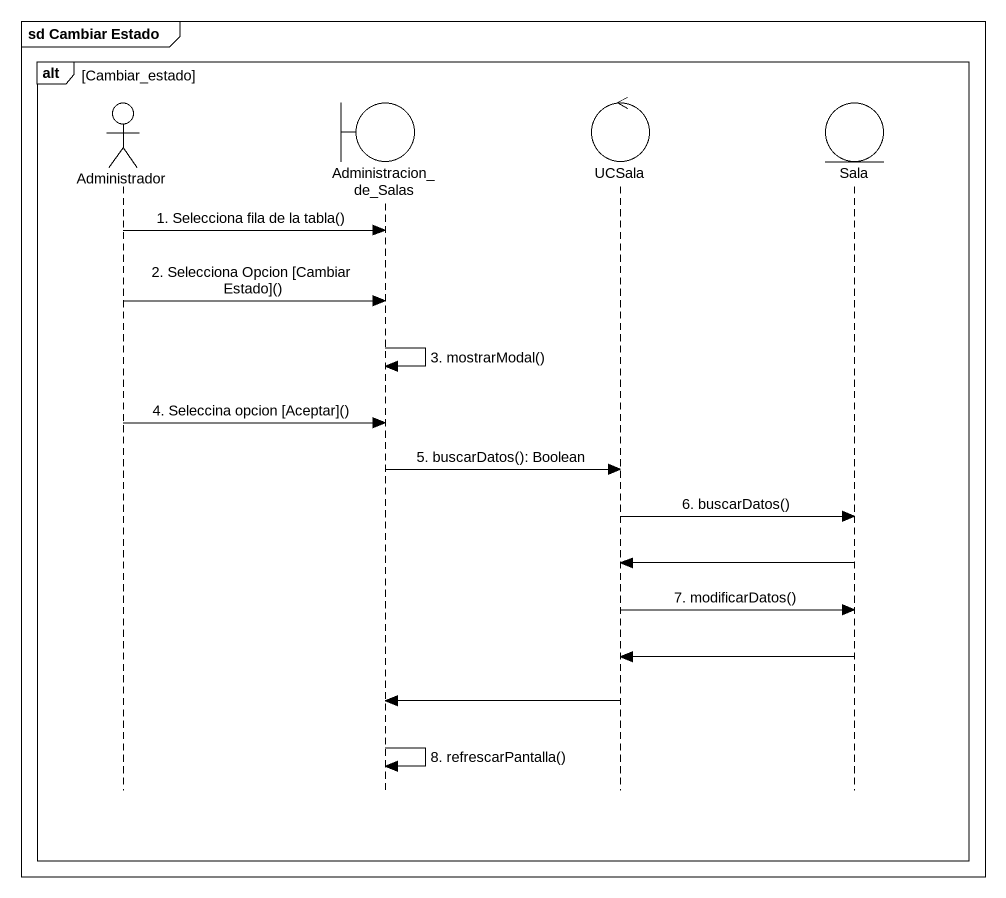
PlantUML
@startuml
mainframe sd Cambiar Estado
hide footbox
actor Administrador
boundary Administracion_de_Salas
control UCSala
entity Sala

alt Cambiar_estado
  Administrador -> Administracion_de_Salas : 1. Selecciona fila de la tabla()
  Administrador -> Administracion_de_Salas : 2. Selecciona Opcion [Cambiar Estado]()
  Administracion_de_Salas -> Administracion_de_Salas : 3. mostrarModal()
  Administrador -> Administracion_de_Salas : 4. Seleccina opcion [Aceptar]()
  Administracion_de_Salas -> UCSala : 5. buscarDatos(): Boolean
  UCSala -> Sala : 6. buscarDatos()
  Sala -> UCSala
  UCSala -> Sala : 7. modificarDatos()
  Sala -> UCSala
  UCSala -> Administracion_de_Salas
  Administracion_de_Salas -> Administracion_de_Salas : 8. refrescarPantalla()
end
@enduml
